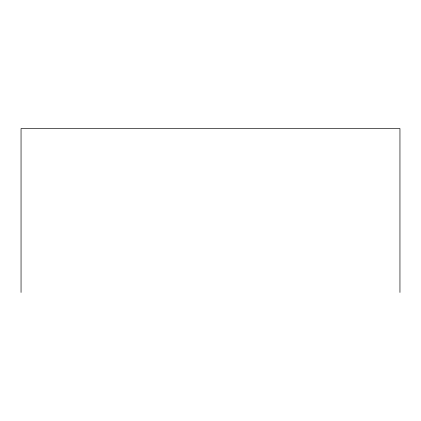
<?xml version="1.0" encoding="UTF-8"?>
<svg xmlns="http://www.w3.org/2000/svg" width="421" height="421" viewBox="0 0 421 421"><rect width="100%" height="100%" fill="white"/><g stroke="black" fill="none" stroke-linecap="round" stroke-linejoin="round"><path stroke-width="0.63" d="M399.95 292.448L399.95 128.552L21.05 128.552L21.05 292.448"/></g></svg>
